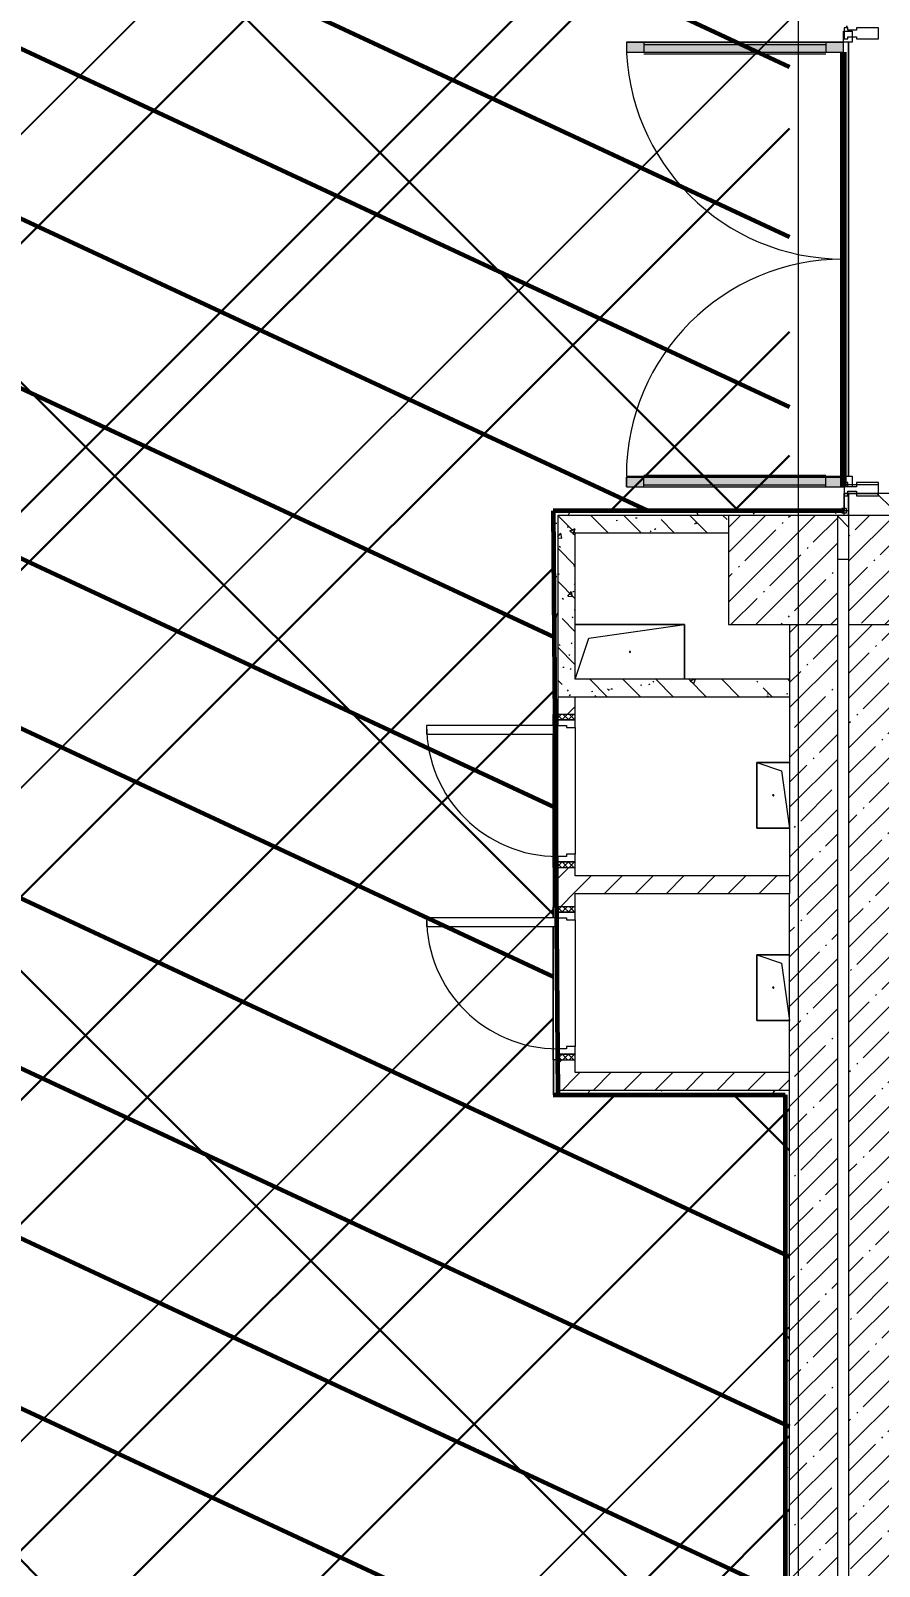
# Model space of a CAD drawing. Header units: millimetres. Extents: x -164500 to 426394, y -23753 to 102118.
# Drawn here: x 183572 to 187452, y 3090 to 10117 of the extents above; entities that cross this region are included whole.
import ezdxf
from ezdxf import colors
from ezdxf.entities.mleader import LeaderData, LeaderLine
from ezdxf.math import Vec2, Vec3

# ---------------------------------------------------------------- set-up
doc = ezdxf.new("R2010")
doc.units = ezdxf.units.MM
doc.linetypes.add('Осевая', pattern=[6350, 1270, -952.5, 3175, -952.5])
for name, color, linetype, lineweight in [('0) шлифовка', 5, 'Continuous', 60), ('1.4) Плинтус ПЛ-4', 6, 'Continuous', 60), ('284 стык. профилей', 1, 'Continuous', 120), ('5.3) Л-7 Линолеум 4 вып', 230, 'Continuous', 30), ('7.5) НЗ Линолеум Темпо ПЛЮС', 134, 'Continuous', 30), ('9.1) Рулон', 30, 'Continuous', 30), ('A-DETL-GENF', 7, 'Continuous', 9), ('A-DOOR-2', 7, 'Continuous', 5), ('A-DOOR-FRAM-2', 7, 'Continuous', 5), ('A-FLOR', 7, 'Continuous', 9), ('A-GENM', 7, 'Continuous', 9), ('A-GLAZ-CWMG', 7, 'Continuous', 9), ('A-GLAZ-CWMG-1', 7, 'Continuous', 20), ('A-WALL', 7, 'Continuous', 5), ('I-WALL', 7, 'Continuous', 5), ('S-COLS', 7, 'Continuous', 9), ('S-COLS-1', 7, 'Continuous', 5), ('Оси', 7, 'Continuous', 9), ('Оси-2', 7, 'Осевая', 9)]:
    doc.layers.add(name, color=color, linetype=linetype, lineweight=lineweight)
doc.layers.add('2) защита вин плитк', color=6, linetype='Continuous')
doc.layers.add('3.2.3) П-13.2', color=6, linetype='Continuous')
doc.layers.add('A-AREA-PATT-2', color=7, linetype='Continuous', lineweight=5, true_color=0xcde0ef, transparency=1)
doc.layers.add('A-FLOR-PATT-1', color=7, linetype='Continuous', lineweight=9, true_color=0xeef6ff, transparency=0.5)
for name, color, linetype, lineweight, true_color in [('A-DOOR-1', 7, 'Continuous', 5, 0xc0c0c0), ('A-DOOR-FRAM-1', 7, 'Continuous', 5, 0xc0c0c0), ('A-WALL-1', 9, 'Continuous', 5, 0x808080), ('A-WALL-FNSH-1', 9, 'Continuous', 5, 0x808080)]:
    doc.layers.add(name, color=color, linetype=linetype, lineweight=lineweight, true_color=true_color)
doc.styles.add('СПДС', font='ГОСТ тип А.ttf', dxfattribs={"width": 0.9})
pattern_1 = [(45, (148772.12, -0.94), (-114.04925, 114.04925), []), (45, (148886.17, -0.94), (-114.04925, 114.04925), [201.612, -40.322, 6.706, -33.617])]
pattern_2 = [(135, (148772.12, -0.94), (-141.4214, -141.4214), [])]
pattern_3 = [(135, (148772.12, -0.94), (-150.8683, -150.8683), [213.36, -35.56, 7.112, -35.56]), (135, (148772.12, 149.83), (-150.8683, -150.8683), []), (50, (148772.12, -0.94), (255.0577, -22.3145), [26.67, -293.37]), (355, (148772.12, -0.94), (-49.3404, 267.4791), [21.336, -234.696]), (100.451, (148793.38, -2.8), (205.7195, 245.1636), [22.666, -249.326]), (46.184, (148772.12, 70.18), (379.511, -58.86), [40.005, -440.055]), (96.636, (148803.75, 65.27), (332.3634, 346.399), [33.999, -373.989]), (351.184, (148772.12, 70.18), (332.367, 346.3953), [32.004, -352.044]), (21, (148807.68, 52.4), (212.2602, -143.1711), [26.67, -293.37]), (326, (148807.68, 52.4), (86.5224, 257.8632), [21.336, -234.696]), (71.451, (148825.37, 40.47), (298.784, 114.6901), [22.666, -249.326]), (37.5, (148772.12, -0.94), (4.32385, 118.3775), [6.706, -225.146, 6.706, -231.546, -235.585]), (37.5, (148772.12, -0.94), (4.32385, 118.3775), [-470.103, 6.706, -228.879]), (7.5, (148772.12, -0.94), (93.5476, 140.2533), [6.706, -129.134, 6.706, -219.812, -89.789]), (7.5, (148772.12, -0.94), (93.5476, 140.2533), [-362.356, 6.706, -83.083]), (327.5, (148692.82, -0.94), (189.82734, -8.02019), [6.706, -82.194, 6.706, -270.662, -368.046]), (327.5, (148692.82, -0.94), (189.82734, -8.02019), [-366.268, 6.706, -361.34]), (317.5, (148657.26, -0.94), (207.38114, 35.59764), [6.706, -108.864, 6.706, -177.495, -261.366]), (317.5, (148657.26, -0.94), (207.38114, 35.59764), [-299.771, 6.706, -254.66])]
pattern_4 = [(45, (148772.12, -0.94), (-70.71068, 70.71068), [])]
pattern_5 = [(0, (148772.123, -0.94), (243.84, 60.96), [20.117, -162.763, 20.117, -162.763, -975.36]), (0, (148772.123, -0.94), (243.84, 60.96), [-365.76, 20.117, -345.643, 20.117, -162.763, -426.72]), (0, (148772.123, -0.94), (243.84, 60.96), [-914.4, 20.117, -101.803, 20.117, -284.683]), (120, (148863.563, 29.54), (-174.71291, 180.69163), [20.117, -162.763, 20.117, -162.763, -975.36]), (120, (148863.563, 29.54), (-174.71291, 180.69163), [-365.76, 20.117, -345.643, 20.117, -162.763, -426.72]), (120, (148863.563, 29.54), (-174.71291, 180.69163), [-914.4, 20.117, -101.803, 20.117, -284.683]), (240, (148894.043, 151.46), (-69.12709, -241.65163), [20.117, -162.763, 20.117, -162.763, -975.36]), (240, (148894.043, 151.46), (-69.12709, -241.65163), [-365.76, 20.117, -345.643, 20.117, -162.763, -426.72]), (240, (148894.043, 151.46), (-69.12709, -241.65163), [-914.4, 20.117, -101.803, 20.117, -284.683])]

# ---------------------------------------------------------------- blocks, each defined once
blk = doc.blocks.new('BSC_Колонна _Прямоугольная - 500х500-23286270-Объем проектирования 2 этажа')
at = {"layer": 'S-COLS-1'}
h = blk.add_hatch(dxfattribs=at)
h.set_pattern_fill('FP_4', color=256, style=0, pattern_type=2)
h.set_pattern_definition([(45, (-38790, -7650), (-114.04925, 114.04925), []), (45, (-38675.95, -7650), (-114.04925, 114.04925), [201.613, -40.323, 6.706, -33.617])])
h.paths.add_polyline_path([(-70.3, -250), (250, -250), (250, 250), (-250, 250), (-250, -250)])
for p, q in [((250, 250), (-250, 250)), ((-250, 250), (-250, -250)), ((250, -250), (250, 250)), ((-250, -250), (250, -250))]:
    blk.add_line(p, q, dxfattribs=at)
blk = doc.blocks.new('BSC_Колонна _Прямоугольная - 500х500-V367-Объем проектирования 2 этажа')
at = {"layer": 'S-COLS-1'}
h = blk.add_hatch(dxfattribs=at)
h.set_pattern_fill('FP_113', color=256, style=0, pattern_type=2)
h.set_pattern_definition([(45, (-38240, -7650), (-114.04925, 114.04925), []), (45, (-38125.95, -7650), (-114.04925, 114.04925), [201.613, -40.323, 6.706, -33.617])])
h.paths.add_polyline_path([(250, -250), (250, 250), (-250, 250), (-250, -250), (177, -250)])
for p, q in [((250, 250), (-250, 250)), ((-250, 250), (-250, -250)), ((250, -250), (250, 250)), ((-250, -250), (250, -250))]:
    blk.add_line(p, q, dxfattribs=at)
blk = doc.blocks.new('GM_Отверстие прямоугольное _в плите_ - Отверстие-V418-Объем проектирования 2 этажа')
at = {"layer": 'A-GENM'}
for p, q in [((-250, 125), (250, 125)), ((250, 125), (-250, 125)), ((-187.5, 62.5), (250, 125)), ((250, 125), (250, -125)), ((250, -125), (250, 125)), ((-250, -125), (-187.5, 62.5))]:
    blk.add_line(p, q, dxfattribs=at)
for start, end in [(360, 180), (180, 360)]:
    blk.add_arc((0, 0), 2.5, start, end, dxfattribs=at)
blk = doc.blocks.new('GM_Отверстие прямоугольное _в плите_ - Отверстие-21620300-Объем проектирования 2 этажа')
at = {"layer": 'A-GENM'}
for p, q in [((-150, -75), (-150, 75)), ((-150, 75), (-150, -75)), ((-112.5, 37.5), (150, 75)), ((150, 75), (150, -75)), ((150, -75), (150, 75)), ((-150, -75), (-112.5, 37.5)), ((150, -75), (-150, -75)), ((-150, -75), (150, -75))]:
    blk.add_line(p, q, dxfattribs=at)
for start, end in [(360, 180), (180, 360)]:
    blk.add_arc((0, 0), 2.5, start, end, dxfattribs=at)
blk = doc.blocks.new('Прямоугольный импост - Импост структурный с накладкой - 160мм Темный-31239214-Объем проектирования 2 этажа')
at = {"layer": 'A-GLAZ-CWMG-1'}
for p, q in [((-50, 0), (-50, 17)), ((-50, 17), (0, 17)), ((-40, 0), (-50, 0)), ((-40, -40), (-40, 0)), ((0, 0), (-10, 0)), ((-10, 0), (-10, -40)), ((0, 17), (0, 0)), ((-50, -140), (-50, -40)), ((-50, -40), (-40, -40)), ((-10, -40), (0, -40)), ((0, -40), (0, -140)), ((0, -140), (-50, -140))]:
    blk.add_line(p, q, dxfattribs=at)
blk = doc.blocks.new('Прямоугольный импост - Импост структурный с накладкой - 160мм Темный-31915521-Объем проектирования 2 этажа')
at = {"layer": 'A-GLAZ-CWMG-1'}
for p, q in [((-25, 0), (-25, 17)), ((-25, 17), (25, 17)), ((-15, 0), (-25, 0)), ((-15, -40), (-15, 0)), ((25, 0), (15, 0)), ((15, 0), (15, -40)), ((25, 17), (25, 0)), ((-25, -140), (-25, -40)), ((-25, -40), (-15, -40)), ((15, -40), (25, -40)), ((25, -40), (25, -140)), ((25, -140), (-25, -140))]:
    blk.add_line(p, q, dxfattribs=at)
blk = doc.blocks.new('Прямоугольный импост - Импост структурный с накладкой - 160мм Темный-31239248-Объем проектирования 2 этажа')
at = {"layer": 'A-GLAZ-CWMG-1'}
for p, q in [((0, 17), (-50, 17)), ((-50, 17), (-50, 0)), ((-50, 0), (-40, 0)), ((-40, 0), (-40, -40)), ((-10, -40), (-10, 0)), ((-10, 0), (0, 0)), ((0, 0), (0, 17)), ((-40, -40), (-50, -40)), ((-50, -40), (-50, -140)), ((0, -40), (-10, -40)), ((0, -140), (0, -40)), ((-50, -140), (0, -140))]:
    blk.add_line(p, q, dxfattribs=at)

msp = doc.modelspace()

# ---------------------------------------------------------------- hatches: boundary and pattern name
at = {"layer": '0) шлифовка', "true_color": 0x2776bb}
h = msp.add_hatch(dxfattribs=at)
h.set_pattern_fill('ANSI31', color=152, scale=222, angle=110)
h.set_pattern_definition([(155, (169003.1, 23029.06), (-297.882, -638.811), [])])
h.paths.add_polyline_path([(187042.123, 22926.529), (179707.482, 22964.583), (179703.123, 521), (187042.123, 418.471), (187042.123, 5248.059), (185961.123, 5248.059), (185961.123, 7921), (187042.123, 7921)])
h.paths.add_polyline_path([(183003.123, 13758.059), (179703.262, 13758.059), (179703.123, 22964.643), (183003.123, 22964.643)])
at = {"layer": '2) защита вин плитк'}
h = msp.add_hatch(dxfattribs=at)
h.set_pattern_fill('ANSI31', color=256, scale=600)
h.set_pattern_definition([(45, (169003.1, 23029), (-1347.04, 1347.04), [])])
h.paths.add_polyline_path([(187042.123, 22926.529), (179707.482, 22964.583), (179703.123, 521), (187042.123, 418.471), (187042.123, 5248.059), (185961.123, 5248.059), (185961.123, 7921), (187042.123, 7921)])
h.paths.add_polyline_path([(183003.123, 13758.059), (179703.262, 13758.059), (179703.123, 22964.643), (183003.123, 22964.643)])
at = {"layer": '3.2.3) П-13.2'}
h = msp.add_hatch(dxfattribs=at)
h.set_pattern_fill('ANSI32', color=256, scale=222)
h.set_pattern_definition([(45, (169003.1, 23029), (-1495.21, 1495.21), []), (45, (170000, 23029), (-1495.21, 1495.21), [])])
h.paths.add_polyline_path([(187042.123, 22926.529), (179707.482, 22964.583), (179703.123, 521), (187042.123, 418.471), (187042.123, 5248.059), (185961.123, 5248.059), (185961.123, 7921), (187042.123, 7921)])
h.paths.add_polyline_path([(183003.123, 13758.059), (179703.262, 13758.059), (179703.123, 22964.643), (183003.123, 22964.643)])
at = {"layer": '5.3) Л-7 Линолеум 4 вып'}
h = msp.add_hatch(dxfattribs=at)
h.set_pattern_fill('ANSI37', color=256, scale=600)
h.set_pattern_definition([(45, (169003.1, 23029), (-1347.04, 1347.04), []), (135, (169003.1, 23029), (-1347.04, -1347.04), [])])
h.paths.add_polyline_path([(187042.123, 22926.529), (179707.482, 22964.583), (179703.123, 521), (187042.123, 418.471), (187042.123, 5248.059), (185961.123, 5248.059), (185961.123, 7921), (187042.123, 7921)])
h.paths.add_polyline_path([(183003.123, 13758.059), (179703.262, 13758.059), (179703.123, 22964.643), (183003.123, 22964.643)])
at = {"layer": '7.5) НЗ Линолеум Темпо ПЛЮС'}
h = msp.add_hatch(dxfattribs=at)
h.set_pattern_fill('ANSI31', color=256, scale=333)
h.set_pattern_definition([(45, (169003.1, 23029.1), (-747.606, 747.606), [])])
h.paths.add_polyline_path([(187042.123, 22926.529), (179707.482, 22964.583), (179703.123, 521), (187042.123, 418.471), (187042.123, 5248.059), (185961.123, 5248.059), (185961.123, 7921), (187042.123, 7921)])
h.paths.add_polyline_path([(183003.123, 13758.059), (179703.262, 13758.059), (179703.123, 22964.643), (183003.123, 22964.643)])
h.paths.add_polyline_path([(187047.427, 15005.992), (185437.427, 15005.992), (185437.427, 10235.992), (187047.427, 10235.992)])
at = {"layer": 'A-AREA-PATT-2'}
h = msp.add_hatch(color=256, dxfattribs=at)
h.paths.add_polyline_path([(187288.123, 7919.559), (187291.623, 7920.059), (187289.53, 7930.059), (187281.623, 7930.059), (187281.623, 7919.559)])
h.paths.add_polyline_path([(169022.123, 7919.559), (169022.123, 8529.507), (168992.123, 8529.507), (168992.123, 7919.559), (169017.123, 7919.559)])
h.paths.add_polyline_path([(187291.123, 7989.059), (187291.623, 7990.235), (187291.623, 8079.059), (187288.123, 8079.059), (187288.123, 8029.059), (187291.123, 8029.059), (187291.123, 7999.059)])
h.paths.add_polyline_path([(187288.123, 10064.059), (187291.623, 10064.059), (187291.123, 10114.059), (187288.123, 10114.059)])
h.paths.add_polyline_path([(169022.123, 10274.507), (169022.123, 10879.059), (169002.623, 10877.109), (169002.623, 10274.507)])
h.paths.add_polyline_path([(187266.623, 10668.059), (187286.623, 10668.059), (187286.623, 10678.559), (187266.623, 10678.559)])
h.paths.add_polyline_path([(181432.123, 13739.059), (181472.123, 13739.059), (181470.173, 13758.559), (181422.123, 13758.559), (181422.123, 13739.059)])
h.paths.add_polyline_path([(180072.123, 13739.059), (180122.123, 13739.059), (180120.173, 13758.559), (180072.123, 13758.559)])
h.paths.add_polyline_path([(182422.123, 18869.059), (182422.123, 18919.059), (182402.623, 18917.109), (182402.623, 18869.059)])
h.paths.add_polyline_path([(182402.623, 20219.059), (182422.123, 20219.059), (182422.123, 20269.059), (182402.623, 20267.109), (182402.623, 20221.009)])
at = {"layer": 'A-DOOR-2'}
h = msp.add_hatch(dxfattribs=at)
h.set_pattern_fill('FP_204', color=256, angle=90, style=0, pattern_type=2)
h.set_pattern_definition([(225, (185917.438, 8576.97), (14.14214, -14.14214), []), (315, (185917.438, 8576.97), (14.14214, 14.14214), [])])
h.paths.add_polyline_path([(186062.123, 6963.059), (186062.123, 6988.059), (185982.123, 6988.059), (185982.123, 6963.059)])
h = msp.add_hatch(dxfattribs=at)
h.set_pattern_fill('FP_204', color=256, angle=90, style=0, pattern_type=2)
h.set_pattern_definition([(225, (185917.438, 7696.97), (14.14214, -14.14214), []), (315, (185917.438, 7696.97), (14.14214, 14.14214), [])])
h.paths.add_polyline_path([(186062.123, 6083.059), (186062.123, 6108.059), (185982.123, 6108.059), (185982.123, 6083.059)])
at = {"layer": 'A-DOOR-FRAM-2'}
h = msp.add_hatch(dxfattribs=at)
h.set_pattern_fill('FP_205', color=256, angle=90, style=0, pattern_type=2)
h.set_pattern_definition([(135, (185917.438, 6454.175), (-14.1421, -14.1421), []), (225, (185917.438, 6454.175), (14.1421, -14.1421), [])])
h.paths.add_polyline_path([(186020.195, 6288.059), (186062.123, 6288.059), (186062.123, 6313.059), (185982.123, 6313.059), (185982.123, 6288.059)])
h = msp.add_hatch(dxfattribs=at)
h.set_pattern_fill('FP_205', color=256, angle=90, style=0, pattern_type=2)
h.set_pattern_definition([(135, (185917.438, 5574.175), (-14.1421, -14.1421), []), (225, (185917.438, 5574.175), (14.1421, -14.1421), [])])
h.paths.add_polyline_path([(186020.195, 5408.059), (186062.123, 5408.059), (186062.123, 5433.059), (185982.123, 5433.059), (185982.123, 5408.059)])
at = {"layer": 'A-FLOR-PATT-1'}
h = msp.add_hatch(color=256, dxfattribs=at)
h.paths.add_polyline_path([(162402.033, 7899.059), (162442.033, 7899.059), (162442.033, 8729.059), (162402.033, 8729.059), (162402.033, 7902.762)])
h.paths.add_polyline_path([(173072.123, 7899.059), (173072.123, 8229.059), (173032.123, 8229.059), (173032.123, 7899.059)])
h.paths.add_polyline_path([(163662.033, 7899.059), (163702.033, 7899.059), (163702.033, 8229.059), (163662.033, 8229.059), (163662.033, 7919.059)])
h.paths.add_polyline_path([(171772.123, 7899.059), (171812.123, 7899.059), (171812.123, 8729.059), (171772.123, 8729.059), (171772.123, 7919.059)])
h.paths.add_polyline_path([(154167.123, 7914.059), (154167.123, 8314.059), (154127.123, 8314.059), (154127.123, 7914.059)])
h.paths.add_polyline_path([(152912.123, 7914.059), (152912.123, 8809.059), (152872.123, 8809.059), (152872.123, 7914.059), (152902.123, 7914.059)])
h.paths.add_polyline_path([(187288.123, 8029.059), (187288.123, 8074.059), (186295.623, 8074.059), (186295.623, 8029.059), (187286.588, 8029.059)])
h.paths.add_polyline_path([(168782.123, 8519.507), (168862.123, 8519.507), (168862.123, 8564.507), (168022.123, 8564.507), (168022.123, 8519.507), (168398.033, 8519.507)])
h.paths.add_polyline_path([(186895.695, 10019.059), (187288.123, 10019.059), (187288.123, 10064.059), (186295.623, 10064.059), (186295.623, 10019.059), (186762.123, 10019.059)])
h.paths.add_polyline_path([(168037.123, 10189.507), (168862.123, 10189.507), (168862.123, 10234.507), (168037.123, 10234.507)])
h.paths.add_polyline_path([(180167.123, 12959.059), (180167.123, 13779.059), (180122.123, 13779.059), (180122.123, 12959.059)])
h.paths.add_polyline_path([(181432.123, 13459.059), (181432.123, 13739.059), (181422.123, 13739.059), (181422.123, 13779.059), (181387.123, 13779.059), (181387.123, 13459.059), (181422.123, 13459.059)])
h.paths.add_polyline_path([(182804.774, 18919.059), (183202.123, 18919.059), (183202.123, 18964.059), (182382.123, 18964.059), (182382.123, 18919.059), (182422.123, 18919.059)])
h.paths.add_polyline_path([(182570.277, 20184.059), (182702.123, 20184.059), (182702.123, 20229.059), (182422.123, 20229.059), (182422.123, 20219.059), (182382.123, 20219.059), (182382.123, 20184.059), (182435.248, 20184.059)])
at = {"layer": 'I-WALL'}
h = msp.add_hatch(dxfattribs=at)
h.set_pattern_fill('FP_191', color=256, style=0, pattern_type=2)
h.set_pattern_definition(pattern_5)
h.paths.add_polyline_path([(187312.123, 7919.059), (187312.123, 7999.059), (187292.123, 7999.059), (187292.123, 7920.059), (187308.156, 7919.257)])
h.paths.add_polyline_path([(187292.123, 10129.059), (187312.123, 10129.059), (187312.123, 10679.059), (187292.123, 10679.059), (187292.123, 10229.059)])
h = msp.add_hatch(dxfattribs=at)
h.set_pattern_fill('FP_23', color=256, style=0, pattern_type=2)
h.set_pattern_definition(pattern_2)
h.paths.add_polyline_path([(187491.839, 7899.059), (187512.123, 7899.059), (187512.123, 7999.059), (187312.123, 7999.059), (187312.124, 7899.059)])
h.paths.add_polyline_path([(187312.123, 10129.059), (187512.123, 10129.059), (187512.123, 10229.059), (187312.123, 10229.059)])
h = msp.add_hatch(dxfattribs=at)
h.set_pattern_fill('FP_191', color=256, style=0, pattern_type=2)
h.set_pattern_definition(pattern_5)
h.paths.add_polyline_path([(186782.836, 7899.059), (187312.123, 7899.059), (187312.123, 7919.059), (185962.123, 7919.059), (185962.123, 7899.059), (186762.123, 7899.059)])
h = msp.add_hatch(dxfattribs=at)
h.set_pattern_fill('FP_191', color=256, style=0, pattern_type=2)
h.set_pattern_definition(pattern_5)
h.paths.add_polyline_path([(185967.029, 5249.059), (185982.123, 5249.059), (185982.123, 5408.059), (185962.123, 5408.059), (185962.123, 5249.059), (185964.513, 5249.059)])
h.paths.add_polyline_path([(185982.123, 6108.059), (185982.123, 6288.059), (185962.123, 6288.059), (185962.123, 6108.059)])
h.paths.add_polyline_path([(185962.899, 6988.059), (185982.123, 6988.059), (185982.123, 7899.059), (185962.123, 7899.059), (185962.123, 6988.059)])
h = msp.add_hatch(dxfattribs=at)
h.set_pattern_fill('FP_41', color=256, style=0, pattern_type=2)
h.set_pattern_definition(pattern_3)
h.paths.add_polyline_path([(185982.123, 7149.059), (186062.123, 7149.059), (186062.123, 7899.059), (185982.123, 7899.059), (185982.123, 7399.059)])
h = msp.add_hatch(dxfattribs=at)
h.set_pattern_fill('FP_41', color=256, style=0, pattern_type=2)
h.set_pattern_definition(pattern_3)
h.paths.add_polyline_path([(186762.123, 7819.059), (186762.123, 7899.059), (186062.123, 7899.059), (186062.123, 7819.059)])
h = msp.add_hatch(dxfattribs=at)
h.set_pattern_fill('FP_23', color=256, style=0, pattern_type=2)
h.set_pattern_definition(pattern_2)
h.paths.add_polyline_path([(187822.123, 7699.059), (188333.123, 7699.059), (188333.123, 7899.059), (187812.123, 7899.059), (187812.123, 7699.059)])
h.paths.add_polyline_path([(187262.123, 7699.059), (187312.123, 7699.059), (187312.123, 7899.059), (187262.123, 7899.059), (187262.123, 7772.249)])
h.paths.add_polyline_path([(191682.123, 7699.059), (191682.123, 7899.059), (190833.123, 7899.059), (190833.123, 7699.059), (191525.533, 7699.059)])
h = msp.add_hatch(dxfattribs=at)
h.set_pattern_fill('FP_1', color=256, style=0, pattern_type=2)
h.set_pattern_definition(pattern_1)
h.paths.add_polyline_path([(187042.123, 399.059), (187262.123, 399.059), (187262.123, 7399.059), (187042.123, 7399.059), (187042.123, 399.148)])
h = msp.add_hatch(dxfattribs=at)
h.set_pattern_fill('FP_1', color=256, style=0, pattern_type=2)
h.set_pattern_definition(pattern_1)
h.paths.add_polyline_path([(187492.666, 409.059), (187532.123, 409.059), (187532.123, 7399.059), (187312.123, 7399.059), (187312.123, 409.059), (187491.839, 409.059)])
h = msp.add_hatch(dxfattribs=at)
h.set_pattern_fill('FP_41', color=256, style=0, pattern_type=2)
h.set_pattern_definition(pattern_3)
h.paths.add_polyline_path([(186562.123, 7069.059), (187042.123, 7069.059), (187042.123, 7149.059), (185982.123, 7149.059), (185982.123, 7069.059), (186062.123, 7069.059)])
h = msp.add_hatch(dxfattribs=at)
h.set_pattern_fill('FP_22', color=256, style=0, pattern_type=2)
h.set_pattern_definition(pattern_4)
h.paths.add_polyline_path([(185982.123, 5269.059), (186062.123, 5269.059), (186062.123, 5408.059), (185982.123, 5408.059)])
h.paths.add_polyline_path([(185982.123, 6108.059), (186062.123, 6108.059), (186062.123, 6288.059), (185982.123, 6288.059), (185982.123, 6169.059)])
h.paths.add_polyline_path([(186062.123, 6988.059), (186062.123, 7069.059), (185982.123, 7069.059), (185982.123, 6988.059)])
h = msp.add_hatch(dxfattribs=at)
h.set_pattern_fill('FP_22', color=256, style=0, pattern_type=2)
h.set_pattern_definition(pattern_4)
h.paths.add_polyline_path([(187042.123, 6169.059), (187042.123, 6249.059), (186062.123, 6249.059), (186062.123, 6169.059), (187026.819, 6169.059)])
h = msp.add_hatch(dxfattribs=at)
h.set_pattern_fill('FP_22', color=256, style=0, pattern_type=2)
h.set_pattern_definition(pattern_4)
h.paths.add_polyline_path([(186062.123, 5269.059), (187042.123, 5269.059), (187042.123, 5349.059), (186062.123, 5349.059)])
h = msp.add_hatch(dxfattribs=at)
h.set_pattern_fill('FP_191', color=256, style=0, pattern_type=2)
h.set_pattern_definition(pattern_5)
h.paths.add_polyline_path([(187042.123, 5269.059), (185982.123, 5269.059), (185982.123, 5249.059), (187022.123, 5250.011), (187032.561, 5259.951)])
h.paths.add_polyline_path([(187040.058, 5249.059), (187042.123, 5249.059), (187042.123, 5269.059), (187022.123, 5249.059), (187031.392, 5249.059)])
h = msp.add_hatch(dxfattribs=at)
h.set_pattern_fill('FP_191', color=256, style=0, pattern_type=2)
h.set_pattern_definition(pattern_5)
h.paths.add_polyline_path([(187042.123, 399.059), (187040.973, 5249.059), (187022.123, 5249.059), (187022.123, 420.059), (187041.889, 399.304)])
h.paths.add_polyline_path([(187033.901, 399.059), (187041.854, 399.328), (187022.123, 419.059), (187022.123, 399.059)])

# ---------------------------------------------------------------- linework, layer by layer
at = {"layer": '1.4) Плинтус ПЛ-4'}
for p, q in [((185961.123, 7920.059), (185982.123, 5248.059)), ((187291.123, 7920.059), (185961.123, 7920.059)), ((185961.123, 5248.059), (187021.123, 5248.059)), ((187021.123, 5248.059), (187021.123, 420.059))]:
    msp.add_line(p, q, dxfattribs=at)
at = {"layer": '284 стык. профилей'}
msp.add_lwpolyline([(187287.535, 10019.059), (187287.535, 8028.324)], dxfattribs=at)
at = {"layer": 'A-DETL-GENF'}
for p, q in [((186295.623, 10064.059), (186295.623, 10019.059)), ((186295.623, 10064.059), (187288.123, 10064.059)), ((187288.123, 10064.059), (186295.623, 10064.059)), ((186295.623, 10064.059), (186295.623, 10019.059)), ((186375.623, 10064.059), (186375.623, 10019.059)), ((186375.623, 10054.059), (187208.123, 10054.059)), ((187208.123, 10064.059), (187208.123, 10019.059)), ((187288.123, 10019.059), (187288.123, 10064.059)), ((187288.123, 10019.059), (187288.123, 10064.059)), ((186295.623, 10019.059), (187288.123, 10019.059)), ((186295.623, 10019.059), (187288.123, 10019.059)), ((186375.623, 10010.059), (187208.123, 10010.059)), ((186375.623, 8083.059), (187208.123, 8083.059)), ((186295.623, 8029.059), (186295.623, 8074.059)), ((186295.623, 8074.059), (187288.123, 8074.059)), ((187288.123, 8074.059), (186295.623, 8074.059)), ((186295.623, 8074.059), (186295.623, 8029.059)), ((186295.623, 8029.059), (187288.123, 8029.059)), ((186295.623, 8029.059), (187288.123, 8029.059)), ((186375.623, 8029.059), (186375.623, 8074.059)), ((186375.623, 8039.059), (187208.123, 8039.059)), ((187208.123, 8029.059), (187208.123, 8074.059))]:
    msp.add_line(p, q, dxfattribs=at)
at = {"layer": 'A-DOOR-1'}
for p, q in [((186295.623, 10064.059), (187288.123, 10064.059)), ((187288.123, 10114.059), (187328.123, 10114.059)), ((187288.123, 10064.059), (187288.123, 10114.059)), ((187328.123, 10064.059), (187288.123, 10064.059)), ((187328.123, 10114.059), (187328.123, 10064.059)), ((186295.623, 8079.059), (187288.123, 8079.059)), ((187288.123, 8079.059), (187328.123, 8079.059)), ((187288.123, 8029.059), (187288.123, 8079.059)), ((187328.123, 8029.059), (187288.123, 8029.059)), ((187328.123, 8079.059), (187328.123, 8029.059)), ((185382.123, 6938.059), (185382.123, 6898.059)), ((185982.123, 6938.059), (185382.123, 6938.059)), ((185382.123, 6898.059), (185982.123, 6898.059)), ((185982.123, 6898.059), (185982.123, 6938.059)), ((185382.123, 6058.059), (185382.123, 6018.059)), ((185982.123, 6058.059), (185382.123, 6058.059)), ((185982.123, 6018.059), (185982.123, 6058.059)), ((185382.123, 6018.059), (185982.123, 6018.059))]:
    msp.add_line(p, q, dxfattribs=at)
for centre, radius, start, end in [((187288.123, 10064.059), 992.5, 180, 270), ((187288.123, 8079.059), 992.5, 90, 180), ((185982.123, 6938.059), 600, 180, 270), ((185982.123, 6058.059), 600, 180, 270)]:
    msp.add_arc(centre, radius, start, end, dxfattribs=at)
at = {"layer": 'A-DOOR-FRAM-1'}
for p, q in [((186062.123, 6988.059), (185982.123, 6988.059)), ((185982.123, 6988.059), (185982.123, 6963.059)), ((186062.123, 6963.059), (185982.123, 6963.059)), ((185982.123, 6963.059), (185982.123, 6938.059)), ((185982.123, 6963.059), (186062.123, 6963.059)), ((186062.123, 6963.059), (186062.123, 6988.059)), ((186062.123, 6928.059), (186062.123, 6963.059)), ((185982.123, 6938.059), (186022.123, 6938.059)), ((185982.123, 6338.059), (185982.123, 6898.059)), ((186022.123, 6938.059), (186022.123, 6928.059)), ((186022.123, 6928.059), (186062.123, 6928.059)), ((186062.123, 6928.059), (186062.123, 6348.059)), ((185982.123, 6338.059), (185982.123, 6313.059)), ((186022.123, 6338.059), (185982.123, 6338.059)), ((186062.123, 6348.059), (186022.123, 6348.059)), ((186022.123, 6348.059), (186022.123, 6338.059)), ((186062.123, 6313.059), (186062.123, 6348.059)), ((185982.123, 6313.059), (186062.123, 6313.059)), ((186062.123, 6313.059), (185982.123, 6313.059)), ((185982.123, 6313.059), (185982.123, 6288.059)), ((185982.123, 6288.059), (186062.123, 6288.059)), ((186062.123, 6288.059), (186062.123, 6313.059)), ((186062.123, 6108.059), (185982.123, 6108.059)), ((185982.123, 6108.059), (185982.123, 6083.059)), ((186062.123, 6083.059), (185982.123, 6083.059)), ((185982.123, 6083.059), (185982.123, 6058.059)), ((185982.123, 6083.059), (186062.123, 6083.059)), ((185982.123, 6058.059), (186022.123, 6058.059)), ((186022.123, 6058.059), (186022.123, 6048.059)), ((186022.123, 6048.059), (186062.123, 6048.059)), ((186062.123, 6083.059), (186062.123, 6108.059)), ((186062.123, 6048.059), (186062.123, 6083.059)), ((186062.123, 6048.059), (186062.123, 5468.059)), ((185982.123, 5458.059), (185982.123, 6018.059)), ((185982.123, 5458.059), (185982.123, 5433.059)), ((186022.123, 5458.059), (185982.123, 5458.059)), ((185982.123, 5433.059), (186062.123, 5433.059)), ((186062.123, 5433.059), (185982.123, 5433.059)), ((185982.123, 5433.059), (185982.123, 5408.059)), ((186062.123, 5468.059), (186022.123, 5468.059)), ((186022.123, 5468.059), (186022.123, 5458.059)), ((186062.123, 5433.059), (186062.123, 5468.059)), ((186062.123, 5408.059), (186062.123, 5433.059)), ((185982.123, 5408.059), (186062.123, 5408.059))]:
    msp.add_line(p, q, dxfattribs=at)
at = {"layer": 'A-FLOR'}
for p, q in [((187312.123, 10065), (187312.123, 8080)), ((187312.123, 8080), (187312.123, 10065)), ((187312.123, 10064.059), (187312.123, 8079.059)), ((187312.123, 8079.059), (187312.123, 10064.059))]:
    msp.add_line(p, q, dxfattribs=at)
at = {"layer": 'A-WALL'}
for p, q in [((187292.123, 7899.059), (187292.123, 7999.059)), ((187312.123, 7999.059), (187312.123, 7899.059)), ((187312.123, 7899.059), (187312.123, 7999.059)), ((187312.123, 7899.059), (187262.123, 7899.059)), ((185982.123, 6288.059), (185982.123, 6108.059)), ((187042.123, 399.059), (187042.123, 6169.059)), ((185982.123, 5408.059), (185982.123, 5269.059))]:
    msp.add_line(p, q, dxfattribs=at)
at = {"layer": 'A-WALL-1'}
for p, q in [((187532.123, 7999.059), (187292.123, 7999.059)), ((185962.123, 7919.059), (185962.123, 6988.059)), ((186762.123, 7899.059), (185982.123, 7899.059)), ((185982.123, 7899.059), (185982.123, 6988.059)), ((187312.123, 7919.059), (187292.123, 7919.059)), ((186062.123, 7819.059), (186762.123, 7819.059)), ((186062.123, 7149.059), (186062.123, 7819.059)), ((187262.123, 7699.059), (187312.123, 7699.059)), ((187042.123, 7399.059), (187042.123, 6169.059)), ((187262.123, 399.059), (187262.123, 7399.059)), ((187312.123, 7399.059), (187312.123, 409.059)), ((187042.123, 7149.059), (186062.123, 7149.059)), ((185982.123, 7069.059), (187042.123, 7069.059)), ((186062.123, 6988.059), (186062.123, 7069.059)), ((185962.123, 6988.059), (185982.123, 6988.059)), ((185962.123, 6288.059), (185962.123, 6108.059)), ((185982.123, 6288.059), (185962.123, 6288.059)), ((186062.123, 6249.059), (186062.123, 6288.059)), ((187042.123, 6249.059), (186062.123, 6249.059)), ((186062.123, 6108.059), (186062.123, 6169.059)), ((186062.123, 6169.059), (187042.123, 6169.059)), ((185962.123, 6108.059), (185982.123, 6108.059)), ((185962.123, 5408.059), (185962.123, 5249.059)), ((185982.123, 5408.059), (185962.123, 5408.059)), ((186062.123, 5349.059), (186062.123, 5408.059)), ((187042.123, 5349.059), (186062.123, 5349.059)), ((185982.123, 5269.059), (187042.123, 5269.059)), ((187021.123, 5249.059), (187022.123, 5249.059))]:
    msp.add_line(p, q, dxfattribs=at)
at = {"layer": 'A-WALL-FNSH-1'}
for p, q in [((187292.123, 7999.059), (187291.123, 7999.059)), ((187291.123, 7999.059), (187291.123, 7920.059)), ((185962.123, 7919.059), (187292.123, 7919.059)), ((187301.623, 7930.059), (187281.623, 7930.059)), ((187281.623, 7930.059), (187281.623, 7910.059)), ((187281.623, 7910.059), (187301.623, 7910.059)), ((187301.623, 7910.059), (187301.623, 7930.059)), ((185961.123, 6988.059), (185962.123, 6988.059)), ((185962.123, 6288.059), (185961.123, 6288.059)), ((185961.123, 6288.059), (185961.123, 6108.059)), ((185961.123, 6108.059), (185962.123, 6108.059)), ((185962.123, 5408.059), (185961.123, 5408.059)), ((185961.123, 5408.059), (185961.123, 5248.059)), ((187021.123, 5249.059), (185962.123, 5249.059)), ((187022.123, 420.059), (187022.123, 5249.059))]:
    msp.add_line(p, q, dxfattribs=at)
at = {"layer": 'I-WALL'}
for p, q in [((185961.123, 6938.059), (185961.123, 6988.059)), ((185962.123, 6938.059), (185962.123, 6988.059)), ((185961.123, 6288.059), (185961.123, 6898.059)), ((185962.123, 6288.059), (185962.123, 6898.059)), ((185961.123, 6058.059), (185961.123, 6108.059)), ((185962.123, 6058.059), (185962.123, 6108.059)), ((185961.123, 5408.059), (185961.123, 6018.059)), ((185962.123, 5408.059), (185962.123, 6018.059))]:
    msp.add_line(p, q, dxfattribs=at)
at = {"layer": 'Оси'}
msp.add_lwpolyline([(187082.123, -1907.2), (187082.123, 3092.8), (187082.123, 18776.78), (187082.123, 23776.78)], dxfattribs=at)
at = {"layer": 'Оси-2'}
msp.add_line((187082.123, 3093.741), (187082.123, 18777.722), dxfattribs=at)

# ---------------------------------------------------------------- block references
at = {"layer": 'A-GENM'}
msp.add_blockref('GM_Отверстие прямоугольное _в плите_ - Отверстие-V418-Объем проектирования 2 этажа', (186312.123, 7274.059), dxfattribs=at)
at = {"layer": 'A-GENM', "rotation": 270.0000000000002}
for p in [(186967.123, 6618.159), (186967.123, 5738.159)]:
    msp.add_blockref('GM_Отверстие прямоугольное _в плите_ - Отверстие-21620300-Объем проектирования 2 этажа', p, dxfattribs=at)
at = {"layer": 'A-GLAZ-CWMG', "rotation": 89.99999999999993}
msp.add_blockref('Прямоугольный импост - Импост структурный с накладкой - 160мм Темный-31239248-Объем проектирования 2 этажа', (187308.123, 10129.059), dxfattribs=at)
at = {"layer": 'A-GLAZ-CWMG', "extrusion": (0, 0, -1), "rotation": 270.0000000000001}
for name, p in [('Прямоугольный импост - Импост структурный с накладкой - 160мм Темный-31239214-Объем проектирования 2 этажа', (-187308.123, 7999.059)), ('Прямоугольный импост - Импост структурный с накладкой - 160мм Темный-31915521-Объем проектирования 2 этажа', (-187308.123, 8014.059))]:
    msp.add_blockref(name, p, dxfattribs=at)
at = {"layer": 'S-COLS'}
for name, p in [('BSC_Колонна _Прямоугольная - 500х500-V367-Объем проектирования 2 этажа', (187012.123, 7649.059)), ('BSC_Колонна _Прямоугольная - 500х500-23286270-Объем проектирования 2 этажа', (187562.123, 7649.059))]:
    msp.add_blockref(name, p, dxfattribs=at)

# ---------------------------------------------------------------- leaders
at = {"layer": '9.1) Рулон', "color": 250, "lineweight": 30}
ml = msp.add_multileader_mtext('Standard', dxfattribs=at)
ml.set_content('Спортивный линолеум, ширина рулона 2 м, \\PДлина рулона 20,5 м = одна полоса 20,5 м + обрезок 0 м.\\PК закупке 8 рулонов (164 м2)   ', color=250, style='СПДС')
ml.set_leader_properties()
ml.build(insert=Vec2(0, 0))
ml.multileader.update_dxf_attribs({"arrow_head_size": 400})
ctx = ml.context
ctx.base_point, ctx.char_height, ctx.arrow_head_size, ctx.plane_origin = Vec3(181523.354, 34198.199), 700, 400, Vec3(210150.613, 30213.358)
ctx.text_align_type = 2
notes = []
notes.append((ctx, [(0, (1, 1, 0), (204687.854, 34198.199), (-1, 0), 8, [(0, [(202529.514, 23522.494)], 0, [])])]))
ctx.mtext.insert, ctx.mtext.alignment, ctx.mtext.flow_direction = Vec3(204677.854, 34653.199), 3, 5
for ctx, leaders in notes:
    for number, flags, end, landing, length, lines in leaders:
        leader = LeaderData()
        leader.index, (leader.has_last_leader_line, leader.has_dogleg_vector, leader.attachment_direction) = number, flags
        leader.last_leader_point, leader.dogleg_vector, leader.dogleg_length = Vec3(end), Vec3(landing), length
        for number, points, colour, breaks in lines:
            line = LeaderLine()
            line.index, line.vertices, line.color, line.breaks = number, Vec3.list(points), colors.encode_raw_color(colour), breaks
            leader.lines.append(line)
        ctx.leaders.append(leader)

doc.saveas('drawing.dxf')
